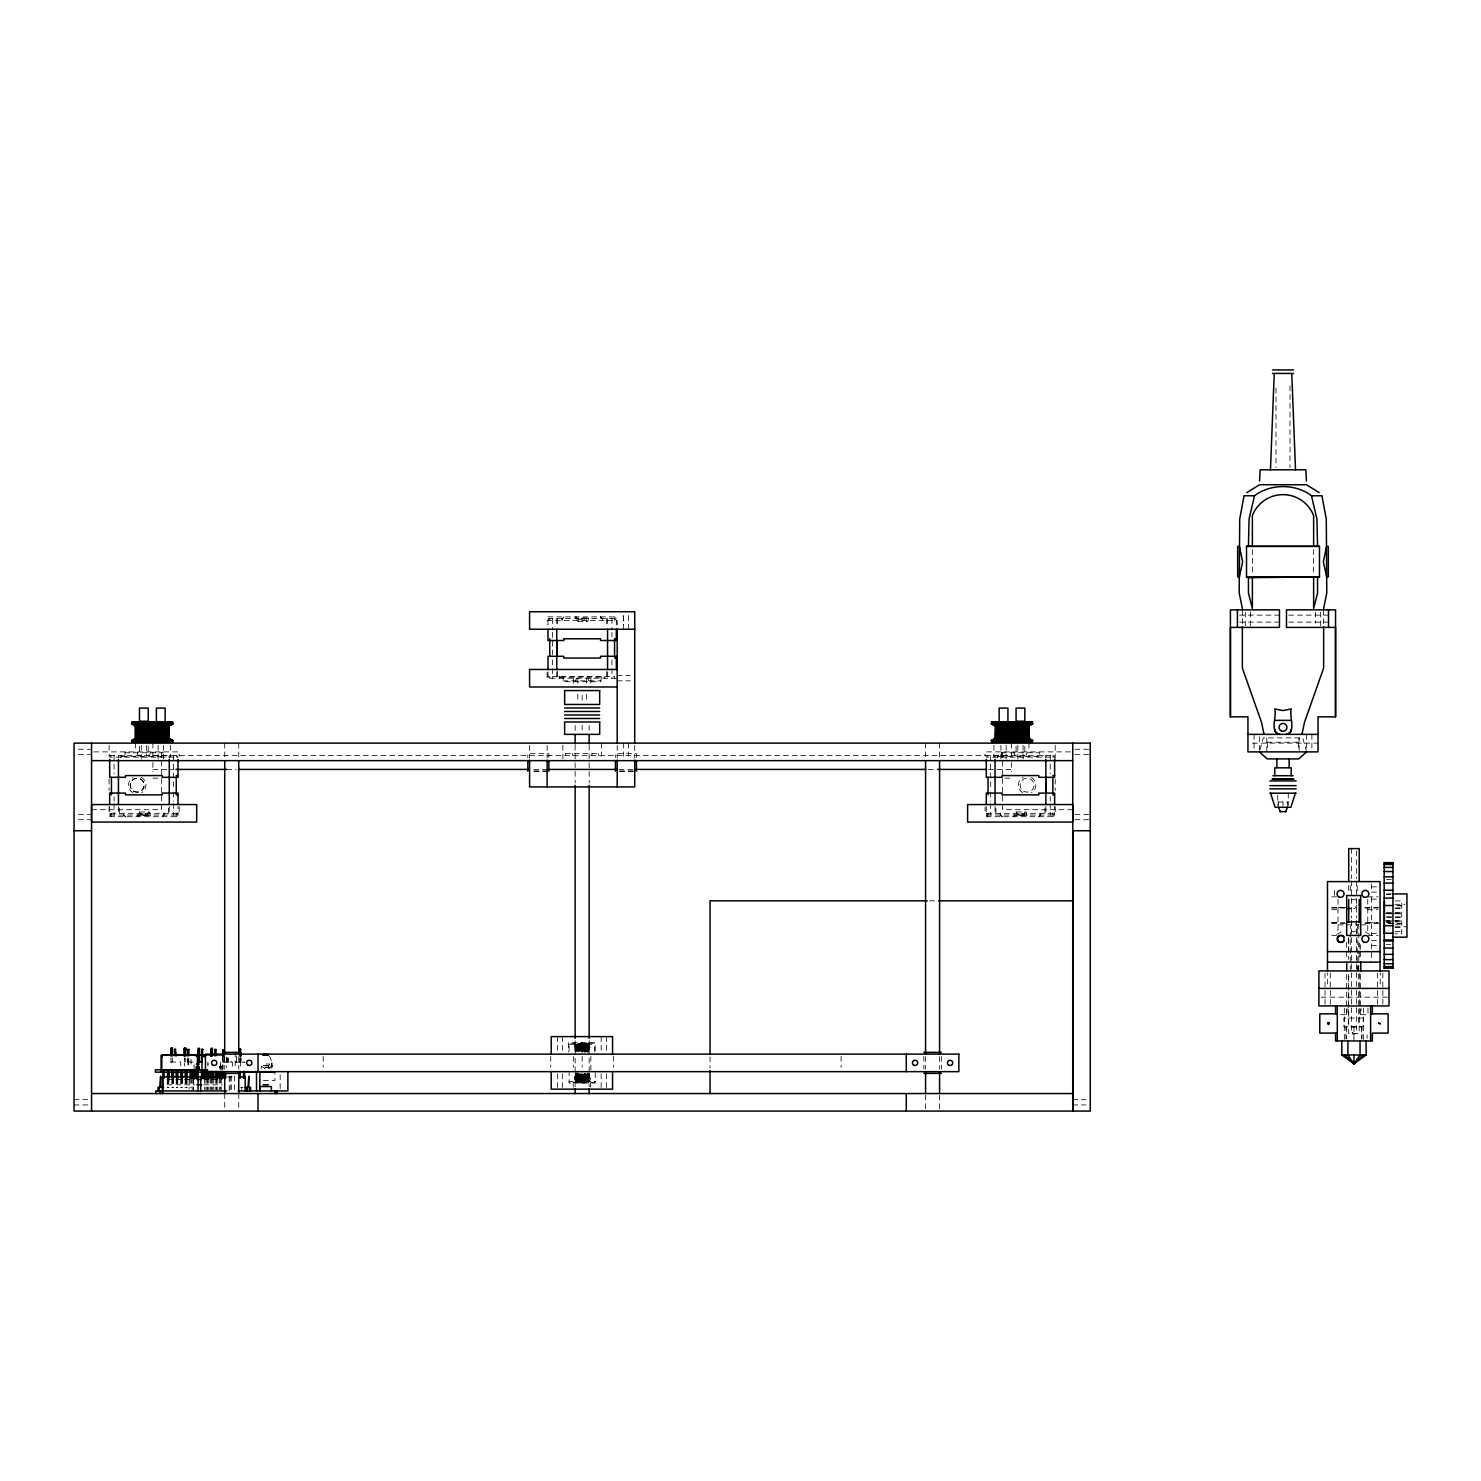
<?xml version="1.0" encoding="UTF-8"?>
<svg xmlns="http://www.w3.org/2000/svg" width="1481" height="1481" viewBox="0 0 1481 1481"><rect width="100%" height="100%" fill="white"/><g stroke="black" fill="none" stroke-linecap="round" stroke-linejoin="round"><path stroke-width="0.75" stroke-dasharray="5 3.75" d="M224.075 1057.971L224.075 1062.155L224.057 1056.064M236.571 1057.989L236.571 1062.173L236.553 1056.083M576.479 1072.947C574.239 1089.294 576.646 1077.798 575.369 1074.743C569.222 1085.721 597.75 1086.239 588.753 1073.725M575.313 1072.799L575.628 1083.037M575.554 1079.112L575.554 1074.725M576.202 1051.973L575.128 1050.825L575.554 1044.309M575.905 1072.892L576.072 1081.593M576.072 1051.01C569.833 1041.717 588.864 1041.162 589.179 1045.456L575.128 1048.641L589.179 1051.936C593.937 1038.366 557.004 1045.549 589.179 1047.548L575.128 1050.825L584.569 1051.51L584.551 1044.309M575.554 1050.714L576.165 1044.29L575.128 1046.456L576.405 1047.696L589.179 1049.733L587.901 1050.973L580.608 1051.529L582.163 1050.288L582.163 1052.473M576.924 1072.985L576.924 1081.463L576.812 1074.595M576.924 1051.084L576.924 1044.309L576.35 1050.621M576.405 1073.706L575.128 1074.836L576.405 1076.076L589.179 1078.131L587.901 1079.353L576.405 1078.261L575.128 1077.02L577.183 1077.298L577.183 1081.685M576.202 1073.781L589.179 1075.928L577.183 1075.113L577.183 1073.003M577.183 1051.103C579.626 1048.122 572.906 1048.974 576.35 1048.437M577.553 1048.344C605.211 1045.901 578.978 1050.048 577.183 1044.623L577.183 1046.734L575.128 1046.456L589.16 1043.253M577.553 1044.309C571.666 1056.508 605.71 1047.123 577.183 1048.918M578.293 1073.077L578.293 1081.463M578.293 1051.177L578.293 1044.309M577.183 1077.298L578.645 1077.39L578.645 1081.778M578.645 1051.195L578.645 1049.011M579.052 1078.834L579.052 1074.447M579.052 1050.455L579.052 1044.309M579.923 1073.17L579.923 1081.463M579.923 1051.269L579.756 1044.309M578.645 1077.39L580.33 1077.483L580.33 1081.87M580.33 1051.288L580.33 1049.103M580.774 1044.309L580.774 1052.547M580.978 1044.309L580.978 1051.325M581.718 1073.262L581.718 1081.463M581.718 1051.362L581.515 1044.309M582.163 1051.38L582.163 1046.993L580.608 1048.048L582.163 1049.196M581.718 1044.309L582.163 1048.104M582.792 1081.463L582.792 1073.318M583.533 1081.463L583.533 1073.355M580.33 1077.483L583.977 1077.668L583.977 1082.056M583.977 1051.473L583.977 1049.288M584.569 1073.41L584.551 1081.463M585.069 1074.132L585.069 1081.463M585.254 1081.463L585.661 1077.761L589.179 1078.131L577.553 1078.927L577.553 1074.54L589.179 1073.836L575.128 1077.02L576.35 1076.817M585.661 1051.566L585.661 1049.381M586.161 1079.982L586.161 1073.503M586.161 1051.603L586.161 1044.309M586.606 1074.04L586.606 1081.463M587.124 1077.853L587.383 1081.463L589.16 1082.5M587.124 1051.658L587.124 1049.474M587.494 1073.595L587.494 1081.463M587.494 1051.695L587.494 1044.309M587.827 1078.335L587.827 1073.966M587.827 1049.955L587.827 1044.309M588.475 1073.688L588.475 1081.463M588.475 1051.769L588.475 1044.309L588.401 1052.084M588.679 1078.242L588.679 1073.873M588.679 1049.862L588.938 1043.346M623.334 629.24L623.334 613.912L623.334 624.871M628.573 629.24L628.573 613.912M1325.032 973.091L1325.032 1005.932M1327.661 984.032L1327.661 973.091M1330.29 973.091L1330.29 1005.932M1377.589 973.091L1377.589 1005.932M1380.218 984.032L1380.218 973.091M1382.847 973.091L1382.847 1005.932M575.831 1046.308L575.831 1044.309L575.628 1050.955M578.145 1044.309L578.145 1050.492M577.553 1046.16L578.645 1046.086L578.645 1043.994M578.645 1046.086L580.33 1045.993L580.33 1043.901M584.384 1081.463L584.384 1078.557M586.161 1081.463L585.661 1079.945L575.128 1079.223L589.179 1075.928L577.553 1076.724M586.754 1081.463L586.754 1073.54M585.661 1079.945L587.957 1080.112L587.957 1081.463L589.16 1080.408L577.553 1081.463M579.238 1044.309L579.238 1051.232M583.977 1043.716L583.977 1045.808L580.33 1045.993M586.013 1081.463L586.013 1074.077M587.827 1081.463L587.957 1073.632M588.753 1081.463L588.401 1073.91M588.938 1082.407L588.679 1080.445M587.957 1080.112L588.235 1082.315M577.701 1044.309L577.701 1051.14M585.661 1043.624L585.661 1047.919L587.124 1043.531M588.92 1081.463L588.235 1080.13M589.16 1081.463L588.105 1079.26L576.405 1080.26L575.202 1081.463M583.977 1045.808L588.235 1045.549L588.235 1043.439M576.479 1044.309L576.479 1051.047M562.002 618.595L561.817 620.335L563.761 616.892M1040.606 815.031L1040.791 813.273L1038.847 816.716M1350.265 937.399L1350.376 927.273L1352.005 923.607M1355.522 923.607C1361.872 928.439 1351.616 936.399 1350.265 928.457M268.635 1065.505L268.635 1067.357L264.951 1067.357L264.951 1065.394M587.124 1047.826L587.124 1045.623L587.124 1047.826L585.661 1045.716L585.661 1047.919M587.124 1076.206L587.124 1074.021L585.661 1076.298L585.125 1075.243L585.661 1074.114L587.124 1076.206L587.124 1074.021M587.124 1080.593L587.124 1078.39L585.661 1080.686L585.125 1079.63L585.661 1078.483L587.124 1080.593L587.124 1078.39M271.523 1065.209L271.93 1062.84L271.523 1068.19M577.183 1044.623L577.183 1046.734M576.405 1073.873L575.294 1074.78M1356.8 905.169L1354.837 908.519L1352.856 908.501M585.125 1051.251L585.661 1050.103L587.309 1051.066M577.183 1075.113L576.998 1073.966L576.072 1075.021L577.942 1074.058M588.938 1045.364L588.938 1047.456L588.92 1044.309M138.159 815.661L137.289 816.716L137.289 815.661L150.414 815.661L150.414 816.716L149.544 811.977L138.159 811.977L138.159 816.716M1014.763 815.661L1013.893 816.716L1013.893 815.661L1027.018 815.661L1027.018 816.716L1026.148 811.977L1014.763 811.977L1014.763 816.716M120.905 755.384L120.905 757.494L121.942 756.439L120.905 755.384L119.85 756.439L165.761 756.439L166.798 755.384M997.509 755.384L997.509 757.494L998.546 756.439L997.509 755.384L996.454 756.439L1042.365 756.439L1043.402 755.384M177.998 813.273L176.258 815.031L176.258 813.273M548.007 620.335L549.747 618.595L549.747 620.335M1054.602 813.273L1052.861 815.031L1052.861 813.273M124.571 756.439L125.459 751.885M139.473 811.977L140.343 814.957L147.359 814.957L148.23 811.977M577.775 621.631L578.645 619.521M559.207 678.224L560.244 677.169L559.207 676.114L559.207 678.224L558.152 677.169L604.063 677.169L605.1 678.224M601.434 677.169L600.545 681.723L563.761 681.723L562.873 677.169M1001.175 756.439L1002.063 751.885M1016.077 811.977L1016.947 814.957L1023.963 814.957L1024.833 811.977M176.258 816.716L177.998 815.031L178.016 806.553M547.989 624.815L548.007 618.595L549.747 616.892M1052.861 816.716L1054.602 815.031L1054.62 806.553M162.04 816.716L163.78 815.031M562.225 618.595L563.965 616.892M1038.644 816.716L1040.384 815.031M569.093 1050.881L569.093 1044.309L570.204 1043.253L594.103 1043.253L595.214 1044.309L595.214 1050.881M162.244 816.716L164.187 815.031L164.002 813.273M268.635 1068.504L272.356 1065.394L261.1 1065.413L261.23 1068.875M1336.714 934.53L1341.268 931.901M1351.283 899.874L1354.671 899.208L1356.8 900.596M576.072 1044.179L575.128 1044.346M576.812 1050.584L577.183 1044.086M575.905 1079.371L575.905 1081.463L576.479 1079.427M219.799 1066.82L221.391 1066.82L221.391 1069.615M1239.653 615.133L1279.473 615.133M1288.711 615.133L1328.531 615.133M547.914 616.892L616.392 616.892M548.007 618.595L616.3 618.595L616.318 624.815M577.775 619.521L586.532 619.521L586.532 621.631M1239.653 622.15L1279.473 622.15M1288.711 622.15L1328.531 622.15M617.188 675.614L630.332 675.595M547.989 671.985L547.989 676.465L614.559 676.465L614.559 678.224M616.392 678.224L547.118 678.224L547.118 671.652M562.873 680.853L601.434 680.853M617.188 680.834L630.332 680.834M1266.94 742.24L1299.078 742.24L1299.078 738.038L1299.207 750.719M1252.463 743.129L1318.034 743.129M78.437 749.256L91.563 749.256M1074.928 749.256L1090.257 749.256M93.84 751.885L179.182 751.885L179.182 756.273M1070.467 751.885L985.124 751.885L985.124 756.273M124.571 752.774L163.132 752.774L162.244 751.885M1001.175 752.774L1039.736 752.774L1039.736 756.439M565.501 753.644L598.805 753.644L598.805 755.384M78.437 754.514L91.563 754.514M1074.928 754.514L1090.257 754.514M109.613 755.384L1054.694 755.384M152.895 755.421L170.408 755.44M993.899 755.421L1011.412 755.44M152.895 769.417L173.666 769.417M226.741 769.417L235.979 769.417M533.697 769.417L548.859 769.417M619.077 769.417L636.46 769.417M928.328 769.417L937.566 769.417M988.327 769.417L1011.412 769.38M534.141 771.138L548.859 771.157M619.65 771.138L636.46 771.138M533.975 771.157L547.118 771.157M619.391 771.157L634.72 771.157M152.895 778.173L159.467 778.173M1004.84 778.173L1011.412 778.173M1277.751 801.999L1288.266 801.999M91.563 809.7L161.651 809.7L161.651 751.885M1072.744 809.7L1002.656 809.7L1002.656 751.885M139.473 814.087L148.23 814.087M1016.077 814.087L1024.833 814.087M78.437 814.494L91.563 814.494M1074.928 814.494L1090.257 814.494M109.687 806.553L109.705 815.031L177.998 815.031M986.29 806.553L986.309 815.031L1054.602 815.031M109.613 816.716L178.09 816.716M986.216 816.716L1054.694 816.716M78.437 819.734L91.563 819.734M1074.928 819.734L1090.257 819.734M1386.364 879.492L1392.936 879.492M1371.462 886.86L1380.051 886.86M1371.462 892.117L1380.051 892.117M1386.364 893.913L1392.936 893.913M1386.364 894.505L1390.752 894.505M1331.678 896.857L1337.991 896.857M1367.778 896.857L1377.996 896.857M1371.462 899.134L1380.051 899.134M929.513 900.818L936.436 900.818M1395.232 900.911L1401.729 900.948L1401.729 933.752L1395.232 933.752M1394.935 904.317L1404.951 904.317M1401.729 905.631L1395.232 905.631L1401.729 905.891M1337.991 907.353L1344.859 907.353M1331.752 907.538L1346.692 907.538M1365.001 907.538L1380.051 907.538M1331.752 908.057L1344.563 908.057M1365.001 908.057L1377.904 908.057M1395.232 908.112L1401.729 908.112M1395.232 908.186L1401.729 908.186M1331.678 909.686L1337.991 909.686M1367.778 909.686L1377.996 909.686M1386.586 912.352L1401.729 912.352M1384.42 913.314L1401.729 913.166M1386.586 913.647L1401.729 913.647M1386.586 913.758L1401.729 913.758M1386.586 916.906L1401.729 917.054M1386.586 917.183L1401.729 917.183M1386.586 920.793L1401.729 920.775M1384.42 920.904L1401.729 920.923M1386.586 921.848L1401.729 921.848M1331.678 922.515L1337.991 922.515M1367.778 922.515L1377.996 922.515M1386.364 922.515L1390.752 922.515M1331.752 922.793L1344.563 922.793M1365.001 922.793L1377.904 922.793M1331.752 923.311L1346.692 923.311M1365.001 923.311L1380.051 923.311M1395.232 924.81L1401.729 924.662M1337.991 924.847L1358.614 924.847M1360.909 924.847L1367.778 924.847M1394.935 926.773L1406.95 926.773M1395.232 927.643L1401.729 927.606M1395.232 931.419L1401.729 931.512M1371.462 933.363L1380.051 933.363M1331.678 935.363L1337.991 935.363M1367.778 935.363L1377.996 935.363M1371.462 940.379L1380.051 940.379M1386.364 944.489L1390.752 944.489M1371.462 945.637L1380.051 945.637M1321.163 997.176L1388.993 997.176M1340.416 1014.707L1346.951 1014.707L1346.951 1008.135M569.093 1044.309L595.214 1044.309M231.758 1061.784L229.592 1062.155M222.687 1062.155L232.406 1062.155L232.406 1067.875M235.183 1062.173L244.92 1062.173M207.525 1064.043L208.58 1064.043M263.859 1065.394L269.727 1065.394M264.951 1065.598L268.635 1065.598M219.095 1066.82L221.391 1066.838L219.577 1066.69L219.577 1069.467M264.951 1067.135L268.635 1067.135M227.408 1076.891L234.091 1076.891M167.038 1079.519L194.677 1079.519M203.897 1079.519L222.317 1079.519M263.414 1080.408L274.911 1080.408L274.911 1072.522M167.038 1084.777L194.696 1084.777M203.897 1084.777L222.354 1084.777M240.607 1087.406L242.847 1087.406M74.05 1099.68L91.563 1099.68M1072.744 1099.68L1085.869 1099.698M74.05 1104.937L91.563 1104.937M1072.744 1104.937L1085.869 1104.919M585.661 1077.761L583.977 1077.668M575.554 1081.463L576.183 1082.5L576.072 1076.854M587.309 1081.278L576.405 1080.445L575.128 1079.223M582.163 1043.253L588.124 1044.309M576.183 1081.463L582.163 1082.5M1365.389 931.901L1369.944 934.53M264.951 1068.504L261.23 1066.135A7.775 7.775 0 0 0 264.951 1068.264M582.163 1077.576L580.608 1076.428L582.163 1075.391L582.163 1081.963M1002.063 816.716L1000.119 815.031L1000.304 813.273M600.545 616.892L602.489 618.595L602.304 620.335M125.459 816.716L123.515 815.031L123.701 813.273M1000.527 815.031L1002.267 816.716M600.342 616.892L602.082 618.595M123.923 815.031L125.663 816.716M986.309 815.031L988.049 816.716M614.559 616.892L616.3 618.595M109.705 815.031L111.445 816.716M547.989 676.465L549.747 678.224L549.747 676.465M986.309 813.273L988.049 815.031L988.049 813.273M616.3 620.335L614.559 618.595L614.559 620.335M589.16 1045.364L588.105 1044.309L587.827 1052.139M109.705 813.273L111.445 815.031L111.445 813.273M576.461 617.947L575.591 616.892L575.591 617.947L588.716 617.947L588.716 616.892L587.846 621.631L576.461 621.631L576.461 616.892M588.124 1043.253L588.753 1045.345M269.412 1056.175L271.93 1061.914L271.93 1068.19M579.756 1081.463L579.737 1074.41M579.052 1081.463L579.238 1073.133M587.383 1044.309L587.383 1052.176M586.606 1044.309L586.606 1052.232M586.754 1044.309L586.754 1051.64M586.013 1044.309L586.013 1052.269M585.254 1044.309L585.254 1051.547M575.628 1079.334L575.628 1081.463M585.069 1044.309L585.069 1052.325M584.384 1044.309L584.384 1047.974M583.329 1044.309L583.329 1052.417M582.588 1044.309L582.588 1052.454M581.515 1081.463L581.515 1074.317M580.978 1081.463L580.978 1073.225M580.774 1081.463L580.774 1074.354M579.238 1079.612L579.238 1081.463M577.701 1079.519L577.701 1081.463M269.579 1065.394L269.579 1064.006L264.025 1064.006L264.025 1065.394M188.124 1059.637L188.143 1065.894M1371.462 883.898L1371.462 888.804M1371.462 897.393L1371.462 935.4M1371.462 943.73L1371.462 962.132M1367.981 1008.135L1367.981 1014.707L1360.965 1014.707L1360.965 1008.135M1367.778 899.337L1367.778 932.863M1367.093 1034.849L1367.093 1038.348M1363.594 1008.135L1363.594 1040.976M1362.02 1038.977L1362.02 1026.962L1345.896 1026.962L1345.896 1038.977M1361.483 1026.962L1361.483 1038.977M1360.558 944.748L1360.558 949.321M1360.558 951.617L1360.558 958.485M1360.558 974.517L1360.558 1018.021M1359.206 943.341L1359.206 959.503M1359.206 973.369L1359.206 1033.442L1348.71 1033.442L1348.71 973.369M1358.818 924.125L1358.818 953.783M1358.818 956.06L1358.818 962.909M1358.818 965.186L1358.818 972.036M1358.818 974.313L1358.818 1026.796M1357.262 885.786L1357.262 892.08M1357.262 928.457L1357.262 937.399M1357.262 939.62L1357.262 970.907M1356.411 850.909L1356.411 878.64M1356.411 880.954L1356.411 917.924M1356.411 920.238L1356.411 1033.442M1353.967 1026.962L1353.967 1040.976M1351.505 848.594L1351.505 878.64M1351.505 880.954L1351.505 917.924M1351.505 920.238L1351.505 1033.442M1350.265 885.786L1350.265 892.08M1350.265 939.62L1350.265 970.907M1348.71 885.564L1348.71 892.506M1348.71 938.713L1348.71 959.503M1348.302 937.806L1348.302 953.783M1348.302 974.313L1348.302 1026.796M1346.544 942.453L1346.544 949.321M1346.544 951.617L1346.544 958.485M1346.544 974.517L1346.544 1018.021M1346.433 1026.962L1346.433 1038.977M1344.322 1008.135L1344.322 1040.976M1337.991 899.337L1337.991 932.863M1334.492 890.377L1334.492 897.393M1323.644 609.876L1323.644 624.519M1320.663 612.079L1320.663 627.407M1315.406 612.079L1315.406 623.02M1313.628 549.581L1313.628 574.498M1311.888 734.372L1311.888 751.885M1306.649 734.372L1306.631 751.885L1302.706 737.871L1263.293 737.871L1259.35 751.885L1259.35 734.372M1298.578 742.24L1298.578 750.811M1290.007 385.819L1290.007 467.533M1288.266 793.187L1288.266 805.497M1287.544 801.999L1287.544 805.497M1283.009 801.999L1283.009 805.849M1278.455 801.999L1278.455 805.497M1277.751 795.204L1277.751 805.497M1275.993 388.096L1275.993 467.533M1267.421 742.24L1267.421 750.811M1266.792 737.871L1266.792 754.995M1254.092 734.372L1254.074 751.885M1252.371 549.581L1252.371 574.498M1250.575 612.079L1250.575 627.407M1245.317 612.079L1245.317 627.407M1242.355 609.876L1242.355 624.519M1055.213 745.313L1055.213 760.642M1055.213 779.099L1055.213 790.613M1055.213 806.738L1055.213 813.31L985.124 813.31L985.124 806.738M1052.861 757.143L1052.861 755.384L1054.62 757.143L986.29 757.143L988.049 755.384L988.049 757.143M1050.233 755.384L1050.233 773.748M1050.233 796.667L1050.233 801.258M1050.233 803.554L1050.233 815.031M1045.864 755.384L1045.864 757.143M1045.864 806.553L1045.864 815.031M1044.975 808.145L1044.975 815.031M1028.925 743.129L1028.925 751.885M1027.018 752.774L1026.148 755.384M1024.833 746.276L1024.833 755.384M1023.075 745.313L1023.075 760.642M1022.205 813.217C1024.389 816.05 1016.521 816.05 1018.706 813.217M1017.836 745.313L1017.836 760.642M1016.077 746.276L1016.077 755.384M1014.763 755.384L1013.893 752.774M1011.412 743.129L1011.412 760.642M1011.412 762.4L1011.412 771.601M1006.154 745.313L1006.154 760.642M1000.897 745.313L1000.897 760.642M995.917 808.145L995.917 815.031M995.047 755.384L995.047 757.143M995.047 806.553L995.047 815.031M993.899 745.313L993.899 756.995M990.678 755.384L990.678 789.799M990.678 792.094L990.678 801.258M990.678 803.554L990.678 815.031M941.324 1056.305L941.361 1069.189M939.565 743.129L939.583 756.921M939.639 1056.582L939.639 1069.189M939.583 1094.959L939.583 1111.065M925.569 743.129L925.569 756.921M925.606 1056.582L925.606 1069.189M925.569 1094.959L925.569 1111.065M923.811 1056.305L923.885 1069.189M841.097 1056.305L841.097 1067.264M710.047 1056.842L710.047 1068.301M636.46 757.569L636.46 753.662L615.448 753.662L615.448 757.569M634.72 745.424L634.72 758.013M628.573 743.129L628.573 756.273M623.334 743.129L623.334 756.273M617.188 624.871L617.188 620.483L547.118 620.483L547.118 624.871M617.188 745.424L617.188 758.013M613.56 1056.305L613.56 1067.264M611.931 618.595L611.931 630.054M611.931 632.35L611.931 636.941M611.931 659.878L611.931 678.224M607.562 618.595L607.562 624.815M607.562 671.985L607.562 678.224M606.692 618.595L606.692 625.463M606.692 671.337L606.692 678.224M606.414 1036.607L606.414 1051.936M606.414 1073.836L606.414 1089.164M601.434 743.129L601.434 756.273M601.175 1036.607L601.175 1051.936M601.175 1073.836L601.175 1089.164M598.62 753.644L598.62 755.217M595.214 1072.688L595.214 1083.037L569.093 1083.037L569.093 1072.688M594.677 1051.843L594.677 1042.735L568.574 1042.735L568.574 1051.843M591.974 753.644L591.789 755.384M590.863 678.224L590.863 686.98M590.863 1056.305L590.863 1071.652M590.604 1083.037L590.604 1087.128M589.16 725.505L589.142 732.28M589.16 745.165L589.16 783.005M589.16 1040.643L589.16 1086.647M588.716 680.853L587.846 678.224M588.679 1044.309L588.679 1052.047M588.679 1072.688L588.679 1083.037M588.161 1042.735L588.235 1052.121M588.235 1078.298L588.235 1080.501M587.383 1074.003L587.383 1080.575M587.124 1050.01L587.124 1052.213M586.532 678.224L586.532 685.055M586.532 694.163L586.532 701.864M585.661 1050.103L585.661 1052.306M585.661 1074.114L585.661 1076.298M585.661 1078.483L585.661 1080.686M585.254 1073.447L585.254 1079.927M584.384 1050.177L584.384 1052.362M584.384 1074.169L584.384 1076.372M583.977 1048.011L583.977 1050.196M583.977 1076.391L583.977 1078.575M583.903 620.391C586.087 617.558 578.219 617.558 580.404 620.391M583.533 1044.975L583.533 1051.454M583.329 1074.225L583.329 1080.797M582.792 1044.938L582.792 1051.417M582.588 1074.262L582.588 1080.834M582.163 695.181L582.163 702.087M582.163 725.153L582.163 732.058M582.163 1056.305L582.163 1067.264M582.144 1074.299L582.163 1076.483M581.515 1045.938L581.515 1052.51M580.33 1048.196L580.33 1050.381M580.33 1076.576L580.33 1078.76M579.737 1046.03L579.737 1052.602M578.145 1074.503L578.145 1078.89M577.775 678.224L577.775 685.055M577.775 694.163L577.775 701.864M577.701 1073.04L577.553 1081.111M577.183 1074.558L577.183 1081.13M576.461 678.224L575.591 680.853M576.072 1048.455L576.072 1050.658M575.628 1044.309L575.628 1050.881M575.146 725.505L575.128 732.28M575.146 745.165L575.146 783.005M575.146 1040.643L575.146 1086.647M573.443 678.224L573.443 686.98M573.443 1056.305L573.443 1067.264M573.184 1083.037L573.184 1087.128M572.518 753.644L572.518 755.384M565.686 753.644L565.501 755.384M562.873 745.165L562.873 760.642M562.613 1036.607L562.613 1051.936M562.613 1073.836L562.613 1089.164M557.615 618.595L557.615 625.463M557.615 671.337L557.615 678.224M557.374 1036.607L557.374 1051.936M557.374 1073.836L557.374 1089.164M556.745 618.595L556.745 624.815M556.745 671.985L556.745 678.224M552.376 618.595L552.376 630.054M552.376 632.35L552.376 657.583M552.376 659.878L552.376 678.224M550.747 1056.305L550.747 1067.264M548.859 757.569L548.859 753.662L527.847 753.662L527.847 757.569M547.118 745.424L547.118 758.013M529.587 745.424L529.587 758.013M323.21 1056.305L323.21 1067.264M280.168 1074.817L280.168 1088.609M244.272 1062.173L242.051 1062.173M241.718 1087.406L241.718 1090.923M240.903 1057.989L240.903 1062.155M240.755 1057.989L240.755 1062.192M240.533 1052.362L240.533 1069.189M239.792 1057.989L239.644 1062.192M238.737 743.129L238.737 756.921M238.793 1056.582L238.793 1069.189M238.737 1093.552L238.737 1108.88M235.183 1052.028L235.183 1067.912M234.572 1076.002L234.572 1089.646M231.314 1076.002L231.314 1089.646M230.203 1076.002L230.203 1089.646M229.203 1076.891L229.203 1090.923M228.259 1057.971L228.259 1062.173M227.852 1057.952L227.852 1062.118M227.13 1057.971L227.13 1062.173M226.686 1057.082L226.686 1067.505M224.723 743.129L224.723 756.921M224.779 1056.582L224.779 1069.189M224.723 1093.552L224.723 1108.88M222.983 1056.305L223.039 1069.189M222.687 1056.064L222.687 1069.8M221.28 1078.279L221.28 1089.646M220.743 1062.044L220.743 1067.782M220.502 1064.043L220.225 1069.449M220.484 1078.279L220.484 1089.664M220.095 1066.69L220.095 1069.467M219.373 1078.279L219.373 1089.664M217.818 1078.279L217.818 1089.646M216.707 1078.279L216.707 1089.646M216.337 1078.279L216.337 1089.664M215.226 1078.279L215.226 1089.664M213.32 1078.279L213.32 1089.646M212.209 1078.279L212.209 1089.646M211.69 1078.279L211.69 1089.664M210.58 1078.279L210.58 1089.664M208.969 1078.279L208.969 1089.646M207.914 1062.044L207.914 1065.876M207.858 1078.279L207.858 1089.646M207.044 1078.279L207.044 1089.664M205.933 1078.279L205.933 1089.664M204.582 1078.279L204.582 1089.646M194.104 1069.708L194.104 1062.044L184.366 1062.044L184.347 1058.063L184.366 1065.876M193.585 1078.909L193.585 1090.923M193.308 1078.279L193.308 1089.664M192.197 1078.279L192.197 1089.664M191.234 1078.409L191.234 1087.517M191.049 1059.156L191.049 1065.413M190.123 1078.409L190.123 1087.517M189.142 1078.909L189.142 1088.905M188.809 1057.934L188.809 1062.099M188.143 1059.859L188.143 1065.968M187.698 1057.934L187.698 1062.099M187.069 1078.409L187.069 1087.517M186.273 1078.723L186.273 1087.813M185.958 1078.409L185.958 1087.517M185.754 1058.063L185.754 1062.044M185.162 1078.723L185.162 1087.813M182.422 1078.409L182.422 1087.517M181.811 1078.723L181.811 1087.813M181.311 1078.409L181.311 1087.517M180.738 1065.876L180.738 1062.044L171 1062.044L170.981 1058.063L171 1065.876M180.682 1078.723L180.682 1087.813M179.182 806.738L179.182 813.31L109.094 813.31L109.094 806.738M177.776 1078.409L177.776 1087.517M177.331 1078.723L177.331 1087.813M176.665 1078.409L176.665 1087.517M176.258 757.143L176.258 755.384L178.016 757.143L109.687 757.143L111.445 755.384L111.445 757.143M176.22 1078.723L176.22 1087.813M173.629 755.384L173.629 789.799M173.629 792.094L173.629 801.258M173.629 803.554L173.629 815.031M173.425 1078.409L173.425 1087.517M172.981 1078.723L172.981 1087.813M172.388 1058.063L172.388 1062.044M172.314 1078.409L172.314 1087.517M171.87 1078.723L171.87 1087.813M170.408 745.313L170.408 756.995M169.26 755.384L169.26 757.143M169.26 806.553L169.26 815.031M168.89 1078.409L168.89 1087.517M168.39 808.145L168.39 815.031M168.538 1078.723L168.538 1087.813M167.779 1078.409L167.779 1087.517M167.427 1078.723L167.427 1087.813M163.41 745.313L163.41 760.642M158.152 745.313L158.152 760.642M152.895 743.129L152.895 760.642M152.895 762.4L152.895 771.601M150.414 752.774L149.544 755.384M148.23 746.276L148.23 755.384M146.452 745.313L146.452 756.273M145.601 813.217C147.785 816.05 139.917 816.05 142.102 813.217M141.25 745.313L141.25 760.642M139.473 746.276L139.473 755.384M138.159 755.384L137.289 752.774M135.382 743.129L135.382 751.885M119.332 808.145L119.332 815.031M118.443 755.384L118.443 757.143M118.443 806.553L118.443 815.031M114.074 755.384L114.074 773.748M114.074 796.667L114.074 801.258M114.074 803.554L114.074 815.031M109.094 745.313L109.094 756.273M109.094 779.099L109.094 790.613M141.121 777.303A8.756 8.756 0 0 1 141.602 792.724M132.827 792.724A8.756 8.756 0 0 1 132.827 777.562M1031.479 777.562A8.756 8.756 0 0 1 1031.479 792.724M1022.705 792.724A8.756 8.756 0 0 1 1023.186 777.303M272.356 1066.135A7.775 7.775 0 0 1 268.635 1068.264M575.202 1046.438C576.313 1060.359 572.925 1035.941 576.405 1047.511L575.369 1048.548L575.369 1046.364M1352.264 1032.646C1354.412 1039.329 1357.466 1027.925 1352.264 1032.646M576.405 1045.493L576.072 1046.641L576.072 1044.531L576.405 1045.493M588.938 1073.744L589.012 1075.872L589.012 1073.781M588.938 1047.641L588.938 1049.825L588.994 1047.622M588.938 1076.021L588.938 1078.205L587.901 1077.168L588.994 1076.002M576.202 1075.984L575.294 1076.965L576.405 1075.891L575.369 1074.743L576.202 1075.984M595.214 1081.463L594.103 1082.5L570.204 1082.5L569.093 1081.463L595.214 1081.463M582.163 1078.668L580.608 1079.908L582.163 1080.871L582.163 1078.668M1401.729 923.533L1386.586 923.533L1401.729 923.644M1363.186 1018.021L1343.915 1018.021L1343.915 1026.796L1363.186 1026.796L1363.186 1018.021M1358.114 970.907L1358.114 964.335L1358.058 970.907M133.716 791.206A7.016 7.016 0 0 0 144.231 785.152A7.016 7.016 0 0 0 133.697 779.062A7.016 7.016 0 0 0 133.549 791.206A7.016 7.016 0 0 0 144.138 785.263A7.016 7.016 0 0 0 133.716 779.08A7.016 7.016 0 0 0 133.716 791.206M1023.593 791.206A7.016 7.016 0 0 0 1034.09 785.152A7.016 7.016 0 0 0 1023.593 779.08A7.016 7.016 0 0 0 1023.593 791.206"/><path stroke-width="1.5" d="M135.808 738.741L135.808 725.616M138.399 738.741L138.399 725.616M138.696 738.741L138.659 725.616M140.232 738.741L140.251 725.616M144.527 738.741L144.546 725.616M147.452 738.741L147.471 725.616M149.026 738.741L149.303 725.616M150.655 725.616L151.303 738.741M154.709 740.5L154.709 742.259L154.653 740.5L151.71 738.741L151.895 725.616L154.876 722.099L156.468 723.857M152.154 725.616L152.191 738.741L152.302 725.616L152.154 738.741L152.432 725.616L155.69 723.857L155.82 722.099L150.266 725.616M152.728 738.741L152.747 725.616M153.598 738.741L153.765 725.616M155.32 738.741L155.32 725.616M157.171 738.741L157.171 725.616M161.466 738.741L161.466 725.616M164.372 738.741L164.391 725.616M165.965 725.616L166.224 738.741M168.538 738.741L168.556 725.616M168.815 738.741L169.093 725.616M634.72 629.24L634.72 611.727L529.587 611.727L529.587 629.24L634.72 629.24L634.72 743.129M995.473 738.741L995.769 725.616L992.899 723.857L993.288 722.099L996.065 723.857M996.676 738.741L996.084 725.616M998.064 738.741L998.083 725.616M998.398 725.616L998.361 738.741L998.527 725.616M999.916 738.741L999.934 725.616M1004.211 738.741L1004.229 725.616M1007.136 738.741L1007.136 725.616M1008.709 738.741L1008.709 725.616M1012.412 738.741L1012.412 725.616M1013.448 725.616L1013.541 738.741L1013.615 725.616M1015.003 738.741L1015.003 725.616M1016.836 738.741L1016.855 725.616M1021.131 738.741L1021.15 725.616M1024.056 738.741L1024.074 725.616M1025.648 725.616L1025.907 738.741M1027.259 725.616L1027.462 738.741L1027.388 725.616M1230.415 716.841L1230.415 627.407L1279.473 627.407L1279.473 609.876L1230.415 609.876L1230.415 716.841L1247.946 716.841L1247.946 751.885L1318.034 751.885L1318.034 716.841L1335.547 716.841L1335.547 627.407L1286.489 627.407L1286.489 609.876L1335.547 609.876L1335.547 716.841M1318.905 988.419L1318.905 970.907L1388.993 970.907L1388.993 1005.932L1318.905 1005.932L1318.905 988.419L1388.993 988.419M145.008 725.616L144.971 738.741L144.823 725.616M161.91 738.741L161.929 725.616M167.557 738.741L167.594 725.616M1004.655 738.741L1004.692 725.616M1010.301 738.741L1010.338 725.616M1021.575 738.741L1021.612 725.616M1270.476 469.81L1274.234 373.434M1259.553 480.973L1260.201 469.81L1305.798 469.81L1306.464 480.973M1302.04 734.039L1304.483 722.321L1323.644 668.061L1323.644 626.815M149.766 742.259L148.378 738.741M166.687 742.259L165.317 738.741L165.057 725.616M1009.431 742.259L1008.061 738.741L1007.969 725.616L1011.875 722.099L1012.208 723.857L1015.337 722.099L1015.799 723.857M1016.151 723.857L1014.541 722.099L1015.929 725.616M1026.37 742.259L1024.982 738.741L1024.908 725.616L1028.814 722.099L1029.128 723.857L1026.87 725.616L1027.018 738.741L1029.128 740.5L1028.814 742.259M1279.936 734.372C1268.976 732.355 1277.288 715.656 1274.678 708.955L1283.009 710.565L1291.321 708.955C1288.711 715.656 1297.023 732.355 1286.063 734.372M137.437 725.616L135.178 723.857L135.493 722.099L139.325 725.616L139.584 738.741M152.099 723.857L152.432 722.099L156.246 725.616M152.21 742.259L152.524 740.5L150.266 738.741M169.13 742.259L169.445 740.5L167.186 738.741M997.12 725.616L994.862 723.857L995.176 722.099L998.99 725.616L999.249 738.741M1011.875 742.259L1012.208 740.5M1323.644 608.487L1326.791 593.048L1326.291 519.072L1321.941 495.765L1311.5 495.765C1295.653 483.528 1270.346 483.528 1254.5 495.765L1249.075 519.072L1248.446 545.582M150.155 723.857L150.544 722.099L153.321 723.857M171.018 742.259L171.407 740.5L168.63 738.741M1012.985 723.857L1010.227 722.099L1009.838 723.857L1012.597 725.616M1015.929 738.741L1013.763 742.259L1013.689 740.5M148.933 723.857L149.359 722.099L152.45 723.857L152.21 722.099L148.378 725.616L148.119 738.741M155.264 742.259L155.69 740.5L152.617 738.741M172.185 742.259L172.629 740.5L169.537 738.741M1014.948 742.259L1015.799 740.5M1031.868 742.259L1032.294 740.5L1029.221 738.741M131.587 723.857L132.031 722.099L172.592 722.099L173.036 723.857L169.852 725.616L134.79 725.616L131.587 723.857L173.036 723.857M148.507 723.857L148.97 722.099L152.154 723.857L155.264 722.099L155.69 723.857M173.036 740.5L172.592 742.259L132.031 742.259L131.587 740.5L134.79 738.741L169.852 738.741L173.036 740.5L131.587 740.5M991.27 723.857L991.715 722.099L1032.276 722.099L1032.72 723.857L1029.517 725.616L994.454 725.616L991.27 723.857L1032.72 723.857M1032.72 740.5L1032.276 742.259L991.715 742.259L991.27 740.5L994.454 738.741L1029.517 738.741L1032.72 740.5L991.27 740.5M1295.449 793.187L1290.877 807.256L1275.122 807.256L1270.568 793.187M1285.656 811.644L1287.544 807.256M146.082 723.857L146.915 722.099L146.915 742.259L146.082 740.5M141.621 740.5L140.788 742.259L141.787 725.616M163.003 723.857L163.836 722.099L163.836 742.259L163.003 740.5M158.541 723.857L157.727 722.099L157.727 742.259L158.541 740.5M1005.766 723.857L1006.58 722.099L1006.58 742.259L1005.766 740.5M1001.304 740.5L1000.471 742.259L1000.471 722.099L1001.304 723.857M1022.686 723.857L1023.519 722.099L1023.519 742.259L1022.686 740.5M1018.225 740.5L1017.391 742.259L1017.391 722.099L1018.225 723.857M201.897 1069.819L202.305 1049.048L202.953 1056.619L205.007 1056.619L204.989 1054.99M240.903 1055.897L239.903 1049.214L239.644 1055.934M240.052 1049.214L240.903 1049.64M1341.805 1040.976L1341.805 1054.99L1353.967 1063.765L1360.039 1054.99L1360.039 1040.976M148.156 723.857L149.766 722.099L149.988 723.857L149.914 722.099M137.789 742.259L139.325 738.741M165.094 723.857L166.687 722.099L165.317 725.616M156.246 738.741L154.08 742.259L154.005 740.5M1007.839 723.857L1009.431 722.099L1009.653 723.857L1009.598 722.099M997.453 742.259L998.99 738.741M1024.759 723.857L1026.37 722.099L1026.592 723.857L1026.518 722.099M1239.208 577.683L1242.652 561.632L1239.208 545.582M1326.791 545.582L1323.348 561.632L1326.791 577.683M1344.841 1054.99L1353.967 1063.765L1363.075 1054.99M1306.649 751.885L1298.763 758.901L1267.236 758.901L1259.35 751.885M1246.521 546.359L1319.478 546.359L1319.478 576.905L1248.446 577.683L1246.521 576.905L1246.521 546.359L1319.478 546.359M137.437 738.741L135.178 740.5L135.493 742.259M167.186 725.616L172.592 722.099M997.12 738.741L994.862 740.5L995.176 742.259M1014.041 738.741L1011.782 740.5L1012.097 742.259M1347.877 1040.976L1347.877 1054.99L1353.967 1063.765L1366.111 1054.99L1366.111 1040.976M151.321 723.857L154.08 722.099L154.468 723.857M135.993 738.741L133.234 740.5L133.623 742.259M168.242 723.857L171.018 722.099L171.407 723.857L168.63 725.616M1010.986 723.857L1013.763 722.099L1014.152 723.857L1012.097 722.099L1011.782 723.857L1014.041 725.616M995.676 738.741L992.899 740.5L993.288 742.259M1027.925 723.857L1030.683 722.099L1031.072 723.857L1028.314 725.616M1012.597 738.741L1009.838 740.5L1010.227 742.259L1010.301 740.5M1246.817 492.618L1259.553 484.731L1306.464 484.731L1319.182 492.618M135.086 738.741L132.013 740.5L132.438 742.259M169.112 723.857L172.185 722.099L172.629 723.857L169.537 725.616M994.769 738.741L991.678 740.5L992.122 742.259M1028.777 723.857L1031.868 722.099L1032.294 723.857L1029.221 725.616M1011.69 738.741L1008.617 740.5L1009.042 742.259M152.913 725.616L156.116 723.857L155.672 722.099M1029.073 723.857L1032.276 722.099M1011.393 738.741L1008.191 740.5L1008.635 742.259M1272.494 369.935L1293.505 369.935M1272.494 373.434L1293.505 373.434M1254.5 495.765L1244.059 495.765L1239.708 519.072L1239.208 593.048L1242.355 608.487M1246.521 576.905L1319.478 576.905M616.318 638.774L614.559 638.774L614.578 656.287M614.559 658.045L616.318 658.045M617.188 669.468L529.587 669.468L529.587 686.98L617.188 686.98M564.631 707.974L599.675 707.974M564.631 711.472L599.675 711.472M564.631 714.99L599.675 714.99M564.631 718.489L599.675 718.489M1274.678 720.358L1291.321 720.358M140.343 721.228L141.38 721.228M142.102 721.228L147.23 721.228M1016.947 721.228L1017.984 721.228M1018.706 721.228L1022.205 721.228M1022.927 721.228L1023.963 721.228M1247.946 734.372L1318.034 734.372M91.563 760.642L1072.744 760.642M175.98 769.417L226.741 769.417M238.293 769.417L529.069 769.417M549.395 769.417L617.207 769.417M635.238 769.417L926.014 769.417M937.566 769.417L986.031 769.417M176.258 775.563L178.016 775.563M1052.861 775.563L1054.62 775.563M1272.92 775.711L1293.08 775.711M1272.049 779.173L1293.95 779.173M1272.92 779.228L1293.08 779.228M1269.865 780.931L1296.134 780.931M1269.865 785.652L1296.134 785.652M1269.865 788.836L1296.134 788.836M1269.865 793.187L1296.134 793.187M178.016 794.853L176.258 794.853L176.276 777.321M1054.62 794.853L1052.861 794.853L1052.861 777.321M1279.936 811.644L1286.063 811.644M74.05 830.73L91.563 830.73M1090.257 830.73L1072.744 830.73L1072.744 1111.065L1072.744 743.129M1384.18 862.923L1392.936 862.923M1384.18 864.497L1392.936 864.497M1384.18 867.403L1392.936 867.403M1384.18 871.55L1392.936 871.55M1384.18 876.845L1392.936 876.845M1384.18 883.12L1392.936 883.12M1384.18 890.248L1392.936 890.248M1392.936 893.913L1406.95 893.913L1406.95 937.177L1392.936 937.177M1384.18 898.152L1392.936 898.041M927.199 900.818L710.047 900.818L710.047 1054.546M938.75 900.818L1072.744 900.818M1384.18 905.52L1392.936 905.502M1346.692 908.519L1350.691 908.519M1346.544 921.848L1360.558 921.848M1384.18 925.699L1392.936 925.718M1384.18 933.252L1392.936 933.252M1384.18 939.972L1392.936 939.972M1384.18 940.972L1392.936 940.972M1384.18 948.081L1392.936 948.081M1327.476 951.635L1380.051 951.635M1384.18 954.356L1392.936 954.356M1384.18 959.614L1392.936 959.614M1327.476 962.132L1380.051 962.132M1384.18 963.742L1392.936 963.742M1384.18 966.612L1392.936 966.612M1384.18 968.167L1392.936 968.167M1337.306 1013.819L1319.793 1013.819L1319.793 1033.09L1337.306 1033.09M1370.61 1013.819L1388.123 1013.819L1388.123 1033.09L1372.35 1033.09L1372.35 1040.976L1335.566 1040.976L1335.566 1033.09M172.388 1050.103L170.963 1050.122L170.981 1056.083L170.963 1048.159L172.388 1048.178L172.388 1056.083M185.754 1050.103L184.347 1050.122L184.347 1056.083L184.347 1048.159L185.754 1048.178L185.754 1056.083M170.963 1048.307L172.388 1048.381M184.347 1048.307L185.754 1048.381M170.963 1048.807L172.388 1048.733M184.347 1048.604L185.754 1048.733M170.963 1049.029L172.388 1048.955M184.347 1049.029L185.754 1048.955M170.963 1049.27L172.388 1049.214M184.347 1049.27L185.754 1049.214M170.963 1049.548L172.388 1049.492M184.347 1049.548L185.754 1049.492M201.971 1049.585L203.156 1049.492M170.963 1049.825L172.388 1049.788M184.347 1049.825L185.754 1049.788M223.039 1052.362L240.533 1052.362M923.885 1052.362L941.361 1052.362M263.063 1054.491L268.302 1054.491M191.049 1054.99L222.335 1054.99M263.063 1054.935L268.302 1054.935M1341.805 1054.99L1366.111 1054.99M201.897 1055.213L206.359 1055.213M263.044 1055.157L268.302 1055.157M205.563 1055.916L200.509 1054.99M202.064 1062.044L198.176 1062.044L198.139 1050.122M196.51 1064.043L199.324 1064.043M196.121 1066.69L196.121 1069.467M199.25 1066.69L199.25 1069.467M207.673 1069.819L161.781 1069.726L161.781 1055.12L197.436 1055.12L197.436 1069.726M206.84 1069.837L155.338 1069.837L155.338 1072.151L225.001 1072.151M238.46 1072.151L274.948 1072.151M223.039 1073.392L240.533 1073.392M923.885 1073.392L941.361 1073.392M225.186 1076.891L162.447 1076.891L162.447 1093.552M238.534 1076.891L245.217 1076.891L245.217 1090.923M196.973 1079.519L201.583 1079.519M196.973 1084.777L201.62 1084.777M263.081 1084.777L268.339 1084.777M163.558 1087.406L157.986 1087.406L157.986 1090.923M245.05 1087.406L250.622 1087.406L250.622 1090.923M226.704 1090.923L155.764 1090.923L155.764 1093.552M238.182 1090.923L287.869 1090.923L287.869 1071.652M91.563 1093.552L1072.744 1093.552M224.038 1049.659L224.057 1056.064M1011.393 725.616L1008.191 723.857L1008.635 722.099L1011.838 723.857L1014.948 722.099L1015.374 723.857L1015.503 722.099M991.715 722.099L994.917 723.857M132.031 722.099L135.234 723.857M152.913 738.741L156.116 740.5L155.672 742.259L155.82 740.5M1012.134 723.857L1009.042 722.099L1008.617 723.857L1011.69 725.616M995.195 723.857L992.122 722.099L991.678 723.857L994.769 725.616M135.53 723.857L132.438 722.099L132.013 723.857L135.086 725.616M1028.314 738.741L1031.072 740.5L1030.683 742.259L1027.925 740.5M136.382 723.857L133.623 722.099L133.234 723.857L135.993 725.616M999.212 723.857L997.62 722.099L997.398 723.857L997.453 722.099M139.547 723.857L137.937 722.099L137.714 723.857L137.789 722.099M161.577 1055.472L162.132 1056.86M240.496 1049.214L240.755 1055.934M215.911 1049.585L214.801 1049.585L215.985 1049.492L215.911 1055.842M188.809 1049.585L187.698 1049.585L188.883 1049.492L188.809 1055.842M141.621 723.857L140.788 722.099L141.51 725.616M1278.455 807.256L1280.343 811.644M1311.5 495.765L1316.924 519.072L1317.553 545.582M148.507 740.5L148.97 742.259M148.933 740.5L149.359 742.259M150.155 740.5L150.544 742.259L150.618 740.5M169.445 723.857L169.13 722.099L166.872 723.857L166.853 722.099M152.099 740.5L152.432 742.259M1014.318 740.5L1014.541 742.259L1014.392 740.5M997.398 740.5L997.62 742.259M137.714 740.5L137.937 742.259M1263.959 734.039L1261.516 722.321L1242.355 668.061L1242.355 626.815M1291.765 373.434L1295.523 469.81M210.987 1050.122L210.987 1056.083L210.987 1048.159M1027.758 725.616L1027.758 738.741M1013.004 725.616L1013.282 738.741M1011.986 725.616L1012.004 738.741M1010.82 725.616L1010.838 738.741L1010.912 725.616M1010.079 725.616L1010.098 738.741M995.065 738.741L995.288 725.616M168.075 725.616L168.223 738.741L168.149 725.616M167.334 725.616L167.353 738.741M153.857 725.616L154.209 738.741M151.155 725.616L151.155 738.741M150.414 725.616L150.414 738.741M136.4 725.616L136.419 738.741L136.474 725.616M135.382 725.616L135.4 738.741M1392.936 968.444L1392.936 862.645L1384.18 862.645L1384.18 968.444M1384.42 900.911L1384.42 933.752M1380.051 970.907L1380.051 881.602L1327.476 881.602L1327.476 970.907M1372.35 1005.932L1372.35 1013.819M1370.61 1005.932L1370.61 1040.976M1360.78 962.132L1360.78 970.907M1359.206 880.954L1359.206 848.594L1348.71 848.594L1348.71 880.954M1359.206 899.43L1359.206 922.533M1353.967 1054.99L1353.967 1063.765M1348.71 899.43L1348.71 922.533M1346.747 962.132L1346.747 970.907M1337.306 1005.932L1337.306 1040.976M1335.566 1005.932L1335.566 1013.819M1328.531 609.876L1328.531 627.407M1328.327 546.359L1328.327 576.905M1317.553 577.683L1317.553 593.048L1313.628 608.487L1313.628 577.683M1313.628 545.582L1313.628 515.592A32.86 32.86 0 0 0 1252.371 515.592L1252.371 545.582M1291.228 775.711L1291.228 767.824L1274.771 767.824L1274.771 775.711M1289.136 758.901L1289.136 767.491M1276.863 758.901L1276.863 767.491M1252.371 577.683L1252.371 608.487L1248.446 593.048L1248.446 577.683M1237.672 546.359L1237.672 576.905M1237.431 609.876L1237.431 627.407M1054.62 759.383L1054.62 777.321L1038.847 777.321L1038.847 775.563L1002.063 775.563L1002.063 777.321L986.29 777.321L986.29 759.383M1054.62 804.294L1054.62 793.094L1038.847 793.094L1038.847 794.853L1002.063 794.853L1002.063 793.094L986.29 793.094L986.29 804.294M1045.864 759.383L1045.864 804.294M1045.753 777.321L1045.753 793.094M1028.499 725.616L1028.499 738.741M1027.907 725.616L1027.814 738.741M1027.462 722.099L1027.462 723.857M1027.462 740.5L1027.462 742.259M1027.222 722.099L1027.222 723.857M1027.222 740.5L1027.222 742.259M1026.444 725.616L1026.444 738.741M1026.518 740.5L1026.518 742.259M1026.148 725.616L1026.148 738.741M1025.407 722.099L1025.407 723.857M1025.407 740.5L1025.407 742.259M1024.833 723.413L1024.833 708.085L1016.077 708.085L1016.077 723.413M1024.722 725.616L1024.722 738.741M1024.519 725.616L1024.519 738.741M1023.963 722.099L1023.963 723.857M1023.963 740.5L1023.963 742.259M1023.797 725.616L1023.797 738.741M1023.334 725.616L1023.519 738.741M1023.112 725.616L1023.112 738.741M1022.649 725.616L1022.519 738.741M1022.26 722.099L1022.26 723.857M1022.26 740.5L1022.26 742.259M1021.427 725.616L1021.427 738.741M1020.946 725.616L1020.946 738.741M1020.668 725.616L1020.668 738.741M1020.446 722.099L1020.446 742.259M1019.965 725.616L1019.965 738.741M1019.78 725.616L1019.78 738.741M1019.483 725.616L1019.483 738.741M1019.298 725.616L1019.298 738.741M1018.65 722.099L1018.65 723.857M1018.391 725.616L1018.391 738.741M1018.65 740.5L1018.65 742.259M1017.799 725.616L1018.021 738.741M1017.577 725.616L1017.577 738.741M1017.373 725.616L1017.373 738.741M1016.947 722.099L1016.947 723.857M1017.114 725.616L1017.114 738.741M1016.947 740.5L1016.947 742.259M1016.392 725.616L1016.392 738.741M1016.003 725.616L1016.188 738.741M1014.763 725.616L1014.763 738.741M1014.392 722.099L1014.392 723.857M1014.485 725.616L1014.485 738.741M1013.893 738.741L1013.893 725.616L1013.652 738.741M1013.689 722.099L1013.689 723.857M1013.448 722.099L1013.448 723.857M1013.448 740.5L1013.448 742.259M1012.208 725.616L1012.152 738.741M1010.542 722.099L1010.542 723.857M1010.542 740.5L1010.542 742.259M1010.301 722.099L1010.301 723.857M1009.524 725.616L1009.524 738.741M1009.598 740.5L1009.598 742.259M1009.227 725.616L1009.227 738.741M1008.524 725.616L1008.542 738.741M1008.487 722.099L1008.487 723.857M1008.487 740.5L1008.487 742.259M1007.913 723.413L1007.913 708.085L999.157 708.085L999.157 723.413M1007.802 725.616L1007.598 738.741M1007.024 722.099L1007.024 723.857M1007.024 740.5L1007.024 742.259M1006.876 725.616L1006.876 738.741M1006.395 725.616L1006.599 738.741M1006.191 725.616L1006.191 738.741M1005.729 725.616L1005.599 738.741M1005.34 722.099L1005.34 723.857M1005.34 740.5L1005.34 742.259M1004.507 725.616L1004.507 738.741M1004.025 725.616L1004.025 738.741M1003.748 725.616L1003.748 738.741M1003.526 722.099L1003.526 742.259M1003.044 725.616L1003.044 738.741M1002.841 725.616L1002.841 738.741M1002.378 725.616L1002.563 738.741M1001.711 722.099L1001.711 723.857M1001.471 725.616L1001.471 738.741M1001.711 740.5L1001.711 742.259M1000.878 725.616L1001.082 738.741M1000.656 725.616L1000.656 738.741M1000.175 725.616L1000.453 738.741M1000.027 722.099L1000.027 723.857M1000.027 740.5L1000.027 742.259M999.453 725.616L999.453 738.741M998.564 722.099L998.564 723.857M998.564 740.5L998.564 742.259M997.824 725.616L997.824 738.741M997.565 725.616L997.565 738.741M996.954 725.616L996.954 738.741M996.769 722.099L996.769 723.857M996.769 740.5L996.528 742.259M996.139 725.616L995.954 738.741M995.047 759.383L995.047 804.294M988.049 777.321L988.049 794.853M939.583 761.53L939.583 1053.583M939.583 1071.966L939.583 1092.663M925.569 761.53L925.569 1053.583M925.569 1071.966L925.569 1092.663M906.279 1054.12L906.279 1071.652M906.279 1093.552L906.279 1111.065M710.047 1070.596L710.047 1093.552M636.46 760.586L636.46 771.138M634.72 760.142L634.72 786.929L529.587 786.929L529.587 760.142M617.188 629.24L617.188 743.129M617.188 760.142L617.207 786.929M616.318 629.314L616.318 640.514L600.545 640.514L600.545 638.774L563.761 638.774L563.761 640.514L547.989 640.514L547.989 629.314M616.318 669.745L616.318 656.287L600.545 656.287L600.545 658.045L563.761 658.045L563.761 656.287L547.989 656.287L547.989 669.745M615.448 760.586L615.448 771.138M612.56 1054.12L612.56 1036.607L551.228 1036.607L551.228 1054.12M612.56 1071.652L612.56 1089.164L551.228 1089.164L551.228 1071.652M607.562 629.314L607.562 669.745M589.16 734.706L589.16 743.906M589.16 785.3L589.16 1038.329M589.16 1088.942L589.16 1093.552M575.146 734.706L575.146 743.906M575.146 785.3L575.146 1038.329M575.146 1088.942L575.146 1093.552M556.856 640.514L556.856 656.287M556.745 629.314L556.745 669.745M549.747 638.774L549.747 656.287M548.859 760.586L548.859 771.157M547.118 760.142L547.118 786.929M527.847 760.586L527.847 771.157M276.651 1090.923L276.651 1093.552M276.651 1090.923L276.651 1093.552M274.911 1090.923L274.911 1093.552M271.393 1090.923L271.393 1086.536L260.008 1086.536L260.008 1090.923M259.841 1071.652L259.841 1090.923M258.027 1054.12L258.027 1071.652M258.027 1093.552L258.027 1111.065M256.509 1072.966L256.509 1090.923M249.493 1087.406L249.493 1090.923M248.845 1087.406L248.845 1076.206L247.975 1087.406M247.29 1087.406L247.29 1090.923M246.179 1087.406L246.179 1090.923M244.661 1071.448L244.661 1078.279M243.55 1071.448L243.55 1078.279M240.107 1071.448L240.107 1078.279M238.737 761.53L238.737 1053.583M238.737 1071.966L238.737 1092.663M225.686 1073.725L225.686 1078.279M225.056 1073.725L225.056 1078.279M224.723 761.53L224.723 1053.583M224.723 1071.966L224.723 1092.663M223.946 1071.448L223.946 1078.279M222.687 1049.659L222.687 1056.064M222.391 1071.448L222.391 1078.279M221.28 1071.448L221.28 1078.279M220.484 1071.448L220.484 1078.279M219.373 1071.448L219.373 1078.279M217.818 1071.448L217.818 1078.279M216.707 1071.448L216.707 1078.279M216.337 1071.448L216.337 1078.279M215.226 1071.448L215.226 1078.279M214.875 1049.492L214.801 1055.842M213.32 1071.448L213.32 1078.279M212.394 1048.159L212.394 1056.083M212.209 1071.448L212.209 1078.279M211.69 1071.448L211.69 1078.279M210.58 1071.448L210.58 1078.279M208.969 1071.448L208.969 1078.279M207.858 1071.448L207.858 1078.279M207.044 1071.448L207.044 1078.279M205.933 1071.448L205.933 1078.279M204.582 1071.448L204.582 1078.279M203.471 1071.448L203.471 1078.279M202.675 1071.448L202.675 1078.279M202.045 1049.492L202.045 1062.007M201.564 1071.448L201.564 1078.279M200.713 1076.891L200.713 1090.923M199.565 1048.159L199.565 1062.044M199.176 1054.99L193.678 1055.12M198.139 1048.159L198.176 1069.708M198.139 1071.448L198.047 1090.923M196.825 1055.823L196.27 1056.379M197.029 1071.448L197.029 1078.279M195.788 1071.578L195.788 1078.409M194.677 1071.578L194.677 1078.409M193.308 1071.448L193.308 1078.279M192.345 1055.12L189.179 1055.12M192.197 1071.448L192.197 1078.279M191.234 1071.578L191.234 1078.409M190.123 1071.578L190.123 1078.409M187.846 1055.12L184.699 1055.12M187.772 1049.492L187.698 1055.842M187.069 1071.578L187.069 1078.409M186.273 1071.892L186.273 1076.446M185.958 1071.578L185.958 1078.409M185.162 1071.892L185.162 1076.446M183.366 1055.12L180.219 1055.12M182.422 1071.578L182.422 1078.409M181.811 1071.892L181.811 1076.446M181.311 1071.578L181.311 1078.409M180.682 1071.892L180.682 1076.446M178.886 1055.12L175.739 1055.823C177.405 1053.528 173.647 1047.382 175.721 1049.492L174.536 1049.437L174.61 1055.749M178.016 759.383L178.016 777.321L162.244 777.321L162.244 775.563L125.459 775.563L125.459 777.321L109.687 777.321L109.687 759.383M178.016 804.294L178.016 793.094L162.244 793.094L162.244 794.853L125.459 794.853L125.459 793.094L109.687 793.094L109.687 804.294M177.776 1071.578L177.776 1078.409M177.331 1071.892L177.331 1076.446M176.665 1071.578L176.665 1078.409M176.22 1071.892L176.22 1076.446M174.406 1055.12L171.259 1055.12M173.425 1071.578L173.425 1078.409M172.981 1071.892L172.981 1076.446M172.314 1071.578L172.314 1078.409M171.87 1071.892L171.87 1076.446M169.926 1055.12L166.761 1055.12M169.26 759.383L169.26 804.294M168.89 1071.578L168.89 1078.409M168.538 1071.892L168.538 1076.446M167.779 722.099L167.779 723.857M167.779 740.5L167.779 742.259M167.779 1071.578L167.779 1078.409M167.557 722.099L167.557 723.857M167.557 740.5L167.557 742.259M167.427 1071.892L167.427 1076.446M166.853 740.5L166.853 742.259M166.761 725.616L166.761 738.741M166.483 725.616L166.483 738.741M165.742 722.099L165.742 723.857M165.779 725.616L165.779 738.741M165.742 740.5L165.742 742.259M165.428 1055.12L162.281 1055.12M165.15 723.413L165.15 708.085L156.394 708.085L156.394 723.413M164.854 725.616L164.854 738.741M164.28 722.099L164.28 723.857M164.132 725.616L164.132 738.741M164.28 740.5L164.28 742.259M164.058 1071.578L164.058 1078.409M163.836 725.616L163.836 738.741M163.428 725.616L163.651 738.741M163.688 1069.837L163.688 1072.151M162.836 725.616L162.984 738.741M162.929 1071.578L162.929 1092.071M162.595 722.099L162.595 723.857M162.595 740.5L162.595 742.259M161.762 725.616L161.762 738.741M161.262 725.616L161.262 738.741M160.985 725.616L160.985 738.741M161.077 1055.472L161.077 1070.078M160.781 722.099L160.781 742.259M160.911 1069.837L160.911 1072.151M160.651 1087.406L160.651 1076.206L159.781 1087.406M160.559 725.616L160.559 738.741M160.096 725.616L160.281 738.741M160.207 1090.923L160.207 1093.552M159.8 725.616L159.8 738.741M159.615 725.616L159.615 738.741M159.17 1087.406L159.17 1090.923M158.967 722.099L158.967 723.857M158.967 740.5L158.967 742.259M159.059 1087.406L159.059 1090.923M158.337 725.616L158.43 738.741M157.912 725.616L158.115 738.741M157.708 725.616L157.708 738.741M157.282 722.099L157.282 723.857M157.43 725.616L157.43 738.741M157.282 740.5L157.282 742.259M156.708 725.616L156.708 738.741M156.505 725.616L156.338 738.741M155.079 725.616L154.802 738.741M154.709 722.099L154.709 723.857M154.005 722.099L154.005 723.857M153.765 722.099L153.765 723.857M153.765 740.5L153.765 742.259M151.895 725.616L151.895 738.741M150.858 722.099L150.858 723.857M150.858 740.5L150.858 742.259M150.618 722.099L150.618 723.857M149.914 740.5L149.914 742.259M149.544 725.616L149.84 738.741M148.803 722.099L148.803 723.857M148.859 725.616L148.859 738.741M148.803 740.5L148.803 742.259M148.23 723.413L148.23 708.085L139.473 708.085L139.473 723.413M147.915 725.616L147.915 738.741M147.359 722.099L147.359 723.857M147.193 725.616L147.193 738.741M147.359 740.5L147.359 742.259M146.915 725.616L146.915 738.741M146.73 725.616L146.508 738.741M145.916 725.616L146.045 738.741M145.656 722.099L145.656 723.857M145.656 740.5L145.656 742.259M144.342 725.616L144.342 738.741M144.064 725.616L144.064 738.741M143.861 722.099L143.861 742.259M143.638 725.616L143.361 738.741M143.176 725.616L143.176 738.741M142.046 722.099L142.046 723.857M142.046 740.5L142.046 742.259M141.417 725.616L141.417 738.741M141.195 725.616L140.991 738.741M140.769 725.616L140.769 738.741M140.343 722.099L140.343 723.857M140.51 725.616L140.51 738.741M140.343 740.5L140.343 742.259M139.788 725.616L139.788 738.741M138.899 722.099L138.899 723.857M138.844 725.616L138.844 738.741M138.899 740.5L138.899 742.259M138.159 725.616L138.159 738.741M137.881 725.616L137.881 738.741M137.289 725.616L137.289 738.741M137.085 722.099L137.085 723.857M137.085 740.5L137.085 742.259M136.844 722.099L136.844 723.857M136.844 740.5L136.844 742.259M135.512 725.616L135.512 738.741M118.443 759.383L118.443 804.294M111.445 777.321L111.445 794.853M91.563 743.129L91.563 1111.065M1344.1 940.972A3.499 3.499 0 0 1 1338.917 941.509A3.499 3.499 0 0 1 1338.917 936.307A3.499 3.499 0 0 1 1344.1 936.844M1291.321 729.115A5.258 5.258 0 0 1 1288.692 733.669M1277.307 733.669A5.258 5.258 0 0 1 1274.678 729.115M91.563 804.553L91.563 822.066L196.695 822.066L196.695 804.553L91.563 804.553M155.635 725.616L155.635 738.741L155.783 725.616M967.611 804.553L967.611 822.066L1072.744 822.066L1072.744 804.553L967.611 804.553M1008.987 725.616L1008.987 738.741L1008.839 725.616M1015.318 725.616L1015.3 738.741L1015.448 725.616M1028.758 725.616L1028.758 738.741L1028.906 725.616M1327.531 1023.241C1328.994 1027.185 1330.512 1020.261 1327.531 1023.241M1378.533 1023.186L1380.199 1023.723L1378.533 1023.186M599.675 690.572L564.631 690.572L564.631 704.475L599.675 704.475L599.675 690.572M599.675 721.988L564.631 721.988L564.631 734.372L599.675 734.372L599.675 721.988M1090.257 743.129L74.05 743.129L74.05 1111.065L1090.257 1111.065L1090.257 743.129M1360.706 895.542L1346.692 895.542L1346.692 935.455L1360.706 935.437L1360.706 895.542M958.855 1054.12L205.452 1054.12L205.452 1071.652L958.855 1071.652L958.855 1054.12M1015.281 738.741L1015.263 725.616L1015.151 738.741M155.616 738.741L155.598 725.616L155.598 738.741M153.358 738.741L153.339 725.616L153.413 738.741M136.937 738.741L136.937 725.616L136.918 738.741M136.844 738.741L136.844 725.616L136.678 738.741M142.879 738.741L142.879 725.616L142.694 738.741M948.784 1065.154A2.629 2.629 0 0 0 952.727 1062.877A2.629 2.629 0 0 0 948.784 1060.6A2.629 2.629 0 0 0 948.784 1065.154M913.74 1065.154A2.629 2.629 0 0 0 917.683 1062.877A2.629 2.629 0 0 0 913.74 1060.6A2.629 2.629 0 0 0 913.74 1065.154M247.938 1065.154A2.629 2.629 0 0 0 251.881 1062.877A2.629 2.629 0 0 0 247.938 1060.6A2.629 2.629 0 0 0 247.938 1065.154M212.894 1065.154A2.629 2.629 0 0 0 216.837 1062.877A2.629 2.629 0 0 0 212.894 1060.6A2.629 2.629 0 0 0 212.894 1065.154M1363.631 941.953A3.499 3.499 0 0 0 1368.888 938.917A3.499 3.499 0 0 0 1363.631 935.881A3.499 3.499 0 0 0 1363.631 941.953M1338.805 896.912A3.499 3.499 0 0 0 1344.063 893.876A3.499 3.499 0 0 0 1338.805 890.84A3.499 3.499 0 0 0 1338.805 896.912M1363.631 896.912A3.499 3.499 0 0 0 1368.888 893.876A3.499 3.499 0 0 0 1363.631 890.84A3.499 3.499 0 0 0 1363.631 896.912M1338.805 941.953A3.499 3.499 0 0 0 1344.063 938.917A3.499 3.499 0 0 0 1338.805 935.881A3.499 3.499 0 0 0 1338.805 941.953M1281.028 730.781A3.943 3.943 0 0 0 1286.952 727.356A3.943 3.943 0 0 0 1281.028 723.95A3.943 3.943 0 0 0 1281.028 730.781"/></g></svg>
